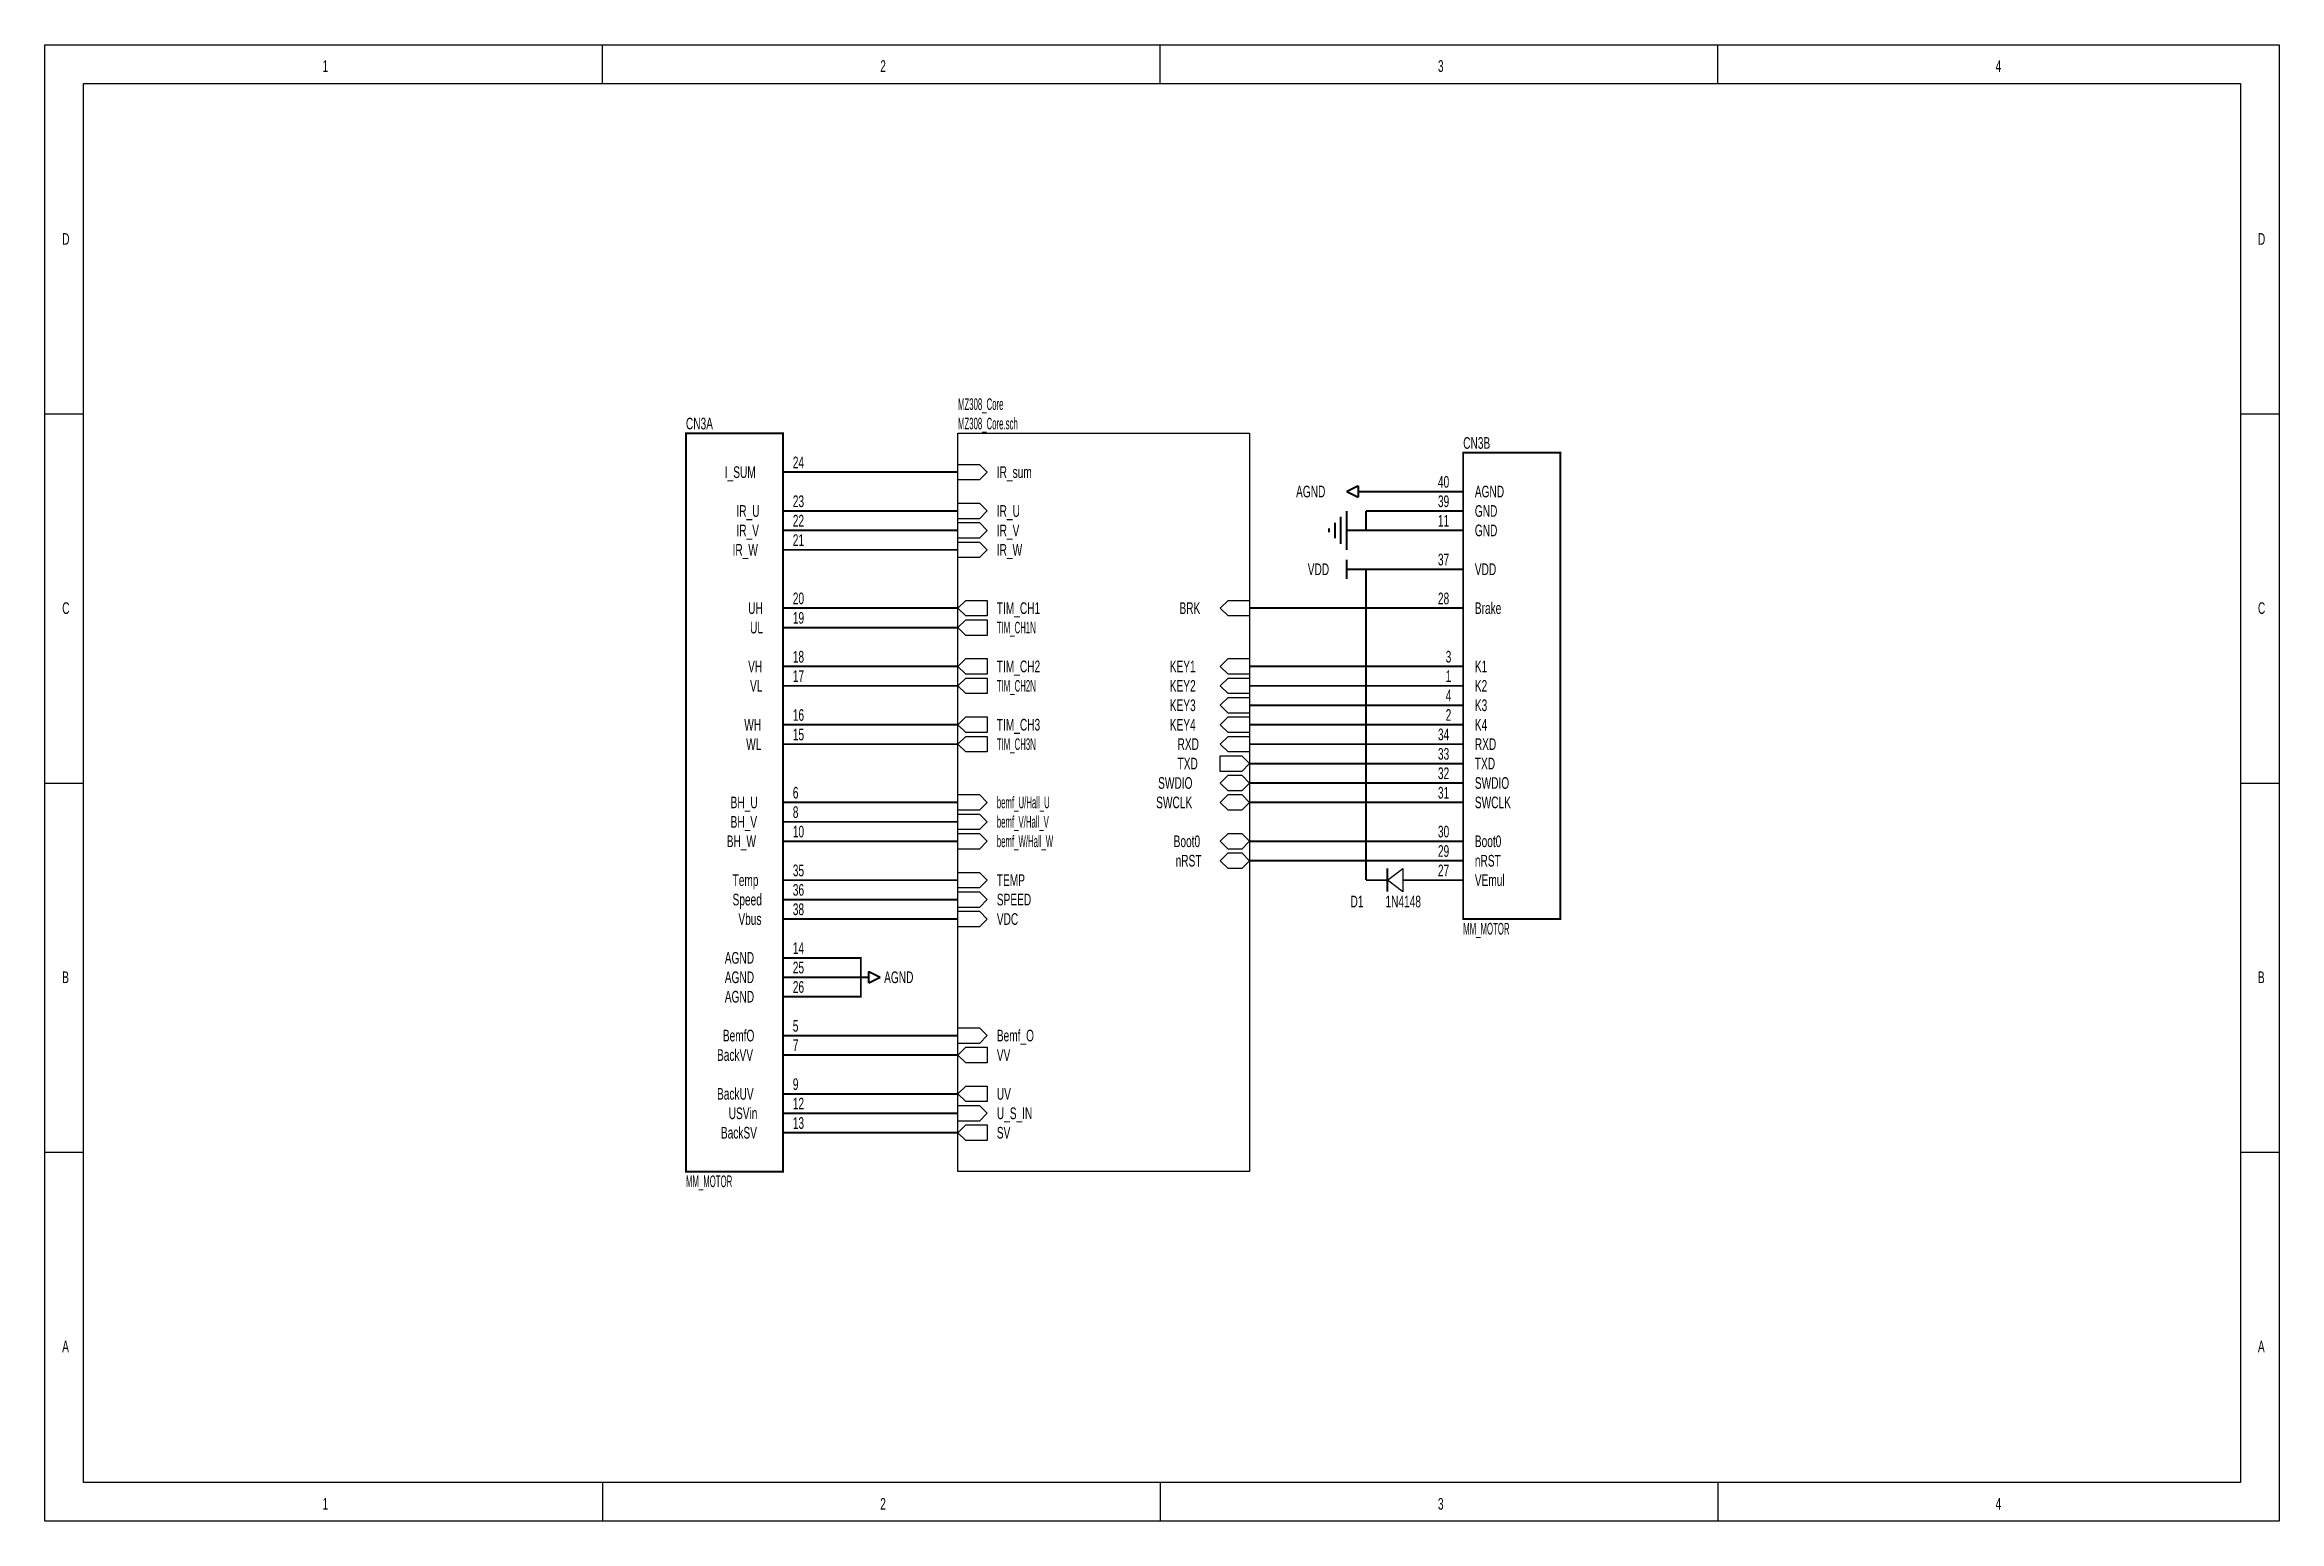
# Model space of a CAD drawing. Extents: x 0 to 11.5, y 0 to 7.6.
import ezdxf

# ---------------------------------------------------------------- set-up
doc = ezdxf.new("R2010")
doc.units = 0
doc.header["$MEASUREMENT"] = 0
doc.layers.add('SHEET', color=5, linetype='CONTINUOUS')

msp = doc.modelspace()

# ---------------------------------------------------------------- linework, layer by layer
at = {"layer": 'SHEET'}
for points in [[(0, 7.6), (11.5, 7.6), (11.5, 0), (0, 0), (0, 7.6)], [(0, 7.6), (11.5, 7.6), (11.5, 0), (0, 0), (0, 7.6)], [(2.87, 7.4), (2.87, 7.6)], [(5.74, 7.4), (5.74, 7.6)], [(8.61, 7.4), (8.61, 7.6)], [(0.2, 7.4), (11.3, 7.4), (11.3, 0.2), (0.2, 0.2), (0.2, 7.4)], [(0, 5.7), (0.2, 5.7)], [(11.3, 5.7), (11.5, 5.7)], [(4.7, 5.6), (6.2, 5.6), (6.2, 1.8), (4.7, 1.8), (4.7, 5.6)], [(0, 3.8), (0.2, 3.8)], [(11.3, 3.8), (11.5, 3.8)], [(0, 1.9), (0.2, 1.9)], [(11.3, 1.9), (11.5, 1.9)], [(2.87, 0.2), (2.87, 0)], [(5.74, 0.2), (5.74, 0)], [(8.61, 0.2), (8.61, 0)]]:
    msp.add_lwpolyline(points, dxfattribs=at)
at = {"layer": 'SHEET', "const_width": 0.01}
for points in [[(3.8, 5.6), (3.3, 5.6), (3.3, 1.8), (3.8, 1.8), (3.8, 5.6)], [(3.8, 5.4), (4, 5.4)], [(4, 5.4), (4.7, 5.4)], [(7.8, 5.5), (7.3, 5.5), (7.3, 3.1), (7.8, 3.1), (7.8, 5.5)], [(6.7, 5.3), (6.76, 5.33)], [(6.7, 5.3), (6.76, 5.27)], [(6.76, 5.33), (6.76, 5.27)], [(6.8, 5.3), (6.76, 5.3)], [(7.1, 5.3), (6.8, 5.3)], [(7.3, 5.3), (7.1, 5.3)], [(3.8, 5.2), (4, 5.2)], [(4, 5.2), (4.7, 5.2)], [(6.67, 5.17), (6.67, 5.03)], [(6.7, 5.2), (6.7, 5)], [(6.8, 5.1), (6.8, 5.2)], [(7.1, 5.2), (6.8, 5.2)], [(7.3, 5.2), (7.1, 5.2)], [(3.8, 5.1), (4, 5.1)], [(4, 5.1), (4.7, 5.1)], [(6.61, 5.11), (6.61, 5.09)], [(6.64, 5.14), (6.64, 5.06)], [(6.8, 5.1), (6.7, 5.1)], [(6.8, 5.1), (7.1, 5.1)], [(7.3, 5.1), (7.1, 5.1)], [(3.8, 5), (4, 5)], [(4, 5), (4.7, 5)], [(6.7, 4.95), (6.7, 4.85)], [(6.8, 4.9), (6.7, 4.9)], [(6.8, 4.9), (7.1, 4.9)], [(6.8, 4.9), (6.8, 3.3)], [(7.3, 4.9), (7.1, 4.9)], [(3.8, 4.7), (4, 4.7)], [(3.8, 4.6), (4, 4.6)], [(4, 4.7), (4.7, 4.7)], [(4, 4.6), (4.7, 4.6)], [(7.1, 4.7), (6.2, 4.7)], [(7.3, 4.7), (7.1, 4.7)], [(3.8, 4.4), (4, 4.4)], [(4, 4.4), (4.7, 4.4)], [(7.1, 4.4), (6.2, 4.4)], [(7.3, 4.4), (7.1, 4.4)], [(3.8, 4.3), (4, 4.3)], [(4, 4.3), (4.7, 4.3)], [(7.1, 4.3), (6.2, 4.3)], [(7.3, 4.3), (7.1, 4.3)], [(7.1, 4.2), (6.2, 4.2)], [(7.3, 4.2), (7.1, 4.2)], [(3.8, 4.1), (4, 4.1)], [(4, 4.1), (4.7, 4.1)], [(7.1, 4.1), (6.2, 4.1)], [(7.3, 4.1), (7.1, 4.1)], [(3.8, 4), (4, 4)], [(4, 4), (4.7, 4)], [(7.1, 4), (6.2, 4)], [(7.3, 4), (7.1, 4)], [(7.1, 3.9), (6.2, 3.9)], [(7.1, 3.8), (6.2, 3.8)], [(7.3, 3.9), (7.1, 3.9)], [(7.3, 3.8), (7.1, 3.8)], [(3.8, 3.7), (4, 3.7)], [(4, 3.7), (4.7, 3.7)], [(7.1, 3.7), (6.2, 3.7)], [(7.3, 3.7), (7.1, 3.7)], [(3.8, 3.6), (4, 3.6)], [(4, 3.6), (4.7, 3.6)], [(3.8, 3.5), (4, 3.5)], [(4, 3.5), (4.7, 3.5)], [(7.1, 3.5), (6.2, 3.5)], [(7.3, 3.5), (7.1, 3.5)], [(7.1, 3.4), (6.2, 3.4)], [(6.91, 3.24), (6.91, 3.36)], [(7.3, 3.4), (7.1, 3.4)], [(3.8, 3.3), (4, 3.3)], [(4, 3.3), (4.7, 3.3)], [(6.9, 3.3), (6.8, 3.3)], [(6.9, 3.3), (6.91, 3.3)], [(7, 3.3), (6.99, 3.3)], [(7, 3.3), (7.1, 3.3)], [(7.3, 3.3), (7.1, 3.3)], [(3.8, 3.2), (4, 3.2)], [(3.8, 3.1), (4, 3.1)], [(4, 3.2), (4.7, 3.2)], [(4, 3.1), (4.7, 3.1)], [(3.8, 2.9), (4, 2.9)], [(4, 2.7), (4.2, 2.7), (4.2, 2.9), (4, 2.9)], [(3.8, 2.8), (4, 2.8)], [(4, 2.8), (4.2, 2.8)], [(4.2, 2.8), (4.24, 2.8)], [(4.3, 2.8), (4.24, 2.83)], [(4.24, 2.83), (4.24, 2.77)], [(4.3, 2.8), (4.24, 2.77)], [(3.8, 2.7), (4, 2.7)], [(3.8, 2.5), (4, 2.5)], [(4, 2.5), (4.7, 2.5)], [(3.8, 2.4), (4, 2.4)], [(4, 2.4), (4.7, 2.4)], [(3.8, 2.2), (4, 2.2)], [(4, 2.2), (4.7, 2.2)], [(3.8, 2.1), (4, 2.1)], [(4, 2.1), (4.7, 2.1)], [(3.8, 2), (4, 2)], [(4, 2), (4.7, 2)]]:
    msp.add_lwpolyline(points, dxfattribs=at)
at = {"layer": 'SHEET'}
for points in [[(4.7, 5.36), (4.7, 5.44), (4.81, 5.44), (4.85, 5.4), (4.81, 5.36), (4.7, 5.36)], [(4.7, 5.36), (4.7, 5.44), (4.81, 5.44), (4.85, 5.4), (4.81, 5.36), (4.7, 5.36)], [(4.7, 5.16), (4.7, 5.24), (4.81, 5.24), (4.85, 5.2), (4.81, 5.16), (4.7, 5.16)], [(4.7, 5.16), (4.7, 5.24), (4.81, 5.24), (4.85, 5.2), (4.81, 5.16), (4.7, 5.16)], [(4.7, 5.06), (4.7, 5.14), (4.81, 5.14), (4.85, 5.1), (4.81, 5.06), (4.7, 5.06)], [(4.7, 5.06), (4.7, 5.14), (4.81, 5.14), (4.85, 5.1), (4.81, 5.06), (4.7, 5.06)], [(4.7, 4.96), (4.7, 5.04), (4.81, 5.04), (4.85, 5), (4.81, 4.96), (4.7, 4.96)], [(4.7, 4.96), (4.7, 5.04), (4.81, 5.04), (4.85, 5), (4.81, 4.96), (4.7, 4.96)], [(4.74, 4.66), (4.7, 4.7), (4.74, 4.74), (4.85, 4.74), (4.85, 4.66), (4.74, 4.66)], [(4.74, 4.66), (4.7, 4.7), (4.74, 4.74), (4.85, 4.74), (4.85, 4.66), (4.74, 4.66)], [(6.09, 4.66), (6.05, 4.7), (6.09, 4.74), (6.2, 4.74), (6.2, 4.66), (6.09, 4.66)], [(6.09, 4.66), (6.05, 4.7), (6.09, 4.74), (6.2, 4.74), (6.2, 4.66), (6.09, 4.66)], [(4.74, 4.56), (4.7, 4.6), (4.74, 4.64), (4.85, 4.64), (4.85, 4.56), (4.74, 4.56)], [(4.74, 4.56), (4.7, 4.6), (4.74, 4.64), (4.85, 4.64), (4.85, 4.56), (4.74, 4.56)], [(4.74, 4.36), (4.7, 4.4), (4.74, 4.44), (4.85, 4.44), (4.85, 4.36), (4.74, 4.36)], [(4.74, 4.36), (4.7, 4.4), (4.74, 4.44), (4.85, 4.44), (4.85, 4.36), (4.74, 4.36)], [(6.09, 4.36), (6.05, 4.4), (6.09, 4.44), (6.2, 4.44), (6.2, 4.36), (6.09, 4.36)], [(6.09, 4.36), (6.05, 4.4), (6.09, 4.44), (6.2, 4.44), (6.2, 4.36), (6.09, 4.36)], [(4.74, 4.26), (4.7, 4.3), (4.74, 4.34), (4.85, 4.34), (4.85, 4.26), (4.74, 4.26)], [(4.74, 4.26), (4.7, 4.3), (4.74, 4.34), (4.85, 4.34), (4.85, 4.26), (4.74, 4.26)], [(6.09, 4.26), (6.05, 4.3), (6.09, 4.34), (6.2, 4.34), (6.2, 4.26), (6.09, 4.26)], [(6.09, 4.26), (6.05, 4.3), (6.09, 4.34), (6.2, 4.34), (6.2, 4.26), (6.09, 4.26)], [(6.09, 4.16), (6.05, 4.2), (6.09, 4.24), (6.2, 4.24), (6.2, 4.16), (6.09, 4.16)], [(6.09, 4.16), (6.05, 4.2), (6.09, 4.24), (6.2, 4.24), (6.2, 4.16), (6.09, 4.16)], [(4.74, 4.06), (4.7, 4.1), (4.74, 4.14), (4.85, 4.14), (4.85, 4.06), (4.74, 4.06)], [(4.74, 4.06), (4.7, 4.1), (4.74, 4.14), (4.85, 4.14), (4.85, 4.06), (4.74, 4.06)], [(4.74, 3.96), (4.7, 4), (4.74, 4.04), (4.85, 4.04), (4.85, 3.96), (4.74, 3.96)], [(4.74, 3.96), (4.7, 4), (4.74, 4.04), (4.85, 4.04), (4.85, 3.96), (4.74, 3.96)], [(6.09, 4.06), (6.05, 4.1), (6.09, 4.14), (6.2, 4.14), (6.2, 4.06), (6.09, 4.06)], [(6.09, 4.06), (6.05, 4.1), (6.09, 4.14), (6.2, 4.14), (6.2, 4.06), (6.09, 4.06)], [(6.09, 3.96), (6.05, 4), (6.09, 4.04), (6.2, 4.04), (6.2, 3.96), (6.09, 3.96)], [(6.09, 3.96), (6.05, 4), (6.09, 4.04), (6.2, 4.04), (6.2, 3.96), (6.09, 3.96)], [(6.05, 3.86), (6.05, 3.94), (6.16, 3.94), (6.2, 3.9), (6.16, 3.86), (6.05, 3.86)], [(6.05, 3.86), (6.05, 3.94), (6.16, 3.94), (6.2, 3.9), (6.16, 3.86), (6.05, 3.86)], [(6.09, 3.76), (6.05, 3.8), (6.09, 3.84), (6.16, 3.84), (6.2, 3.8), (6.16, 3.76), (6.09, 3.76)], [(6.09, 3.76), (6.05, 3.8), (6.09, 3.84), (6.16, 3.84), (6.2, 3.8), (6.16, 3.76), (6.09, 3.76)], [(4.7, 3.66), (4.7, 3.74), (4.81, 3.74), (4.85, 3.7), (4.81, 3.66), (4.7, 3.66)], [(4.7, 3.66), (4.7, 3.74), (4.81, 3.74), (4.85, 3.7), (4.81, 3.66), (4.7, 3.66)], [(6.09, 3.66), (6.05, 3.7), (6.09, 3.74), (6.16, 3.74), (6.2, 3.7), (6.16, 3.66), (6.09, 3.66)], [(6.09, 3.66), (6.05, 3.7), (6.09, 3.74), (6.16, 3.74), (6.2, 3.7), (6.16, 3.66), (6.09, 3.66)], [(4.7, 3.56), (4.7, 3.64), (4.81, 3.64), (4.85, 3.6), (4.81, 3.56), (4.7, 3.56)], [(4.7, 3.56), (4.7, 3.64), (4.81, 3.64), (4.85, 3.6), (4.81, 3.56), (4.7, 3.56)], [(4.7, 3.46), (4.7, 3.54), (4.81, 3.54), (4.85, 3.5), (4.81, 3.46), (4.7, 3.46)], [(4.7, 3.46), (4.7, 3.54), (4.81, 3.54), (4.85, 3.5), (4.81, 3.46), (4.7, 3.46)], [(6.09, 3.46), (6.05, 3.5), (6.09, 3.54), (6.16, 3.54), (6.2, 3.5), (6.16, 3.46), (6.09, 3.46)], [(6.09, 3.46), (6.05, 3.5), (6.09, 3.54), (6.16, 3.54), (6.2, 3.5), (6.16, 3.46), (6.09, 3.46)], [(4.7, 3.26), (4.7, 3.34), (4.81, 3.34), (4.85, 3.3), (4.81, 3.26), (4.7, 3.26)], [(4.7, 3.26), (4.7, 3.34), (4.81, 3.34), (4.85, 3.3), (4.81, 3.26), (4.7, 3.26)], [(6.09, 3.36), (6.05, 3.4), (6.09, 3.44), (6.16, 3.44), (6.2, 3.4), (6.16, 3.36), (6.09, 3.36)], [(6.09, 3.36), (6.05, 3.4), (6.09, 3.44), (6.16, 3.44), (6.2, 3.4), (6.16, 3.36), (6.09, 3.36)], [(6.91, 3.3), (6.99, 3.36), (6.99, 3.24), (6.91, 3.3)], [(4.7, 3.16), (4.7, 3.24), (4.81, 3.24), (4.85, 3.2), (4.81, 3.16), (4.7, 3.16)], [(4.7, 3.16), (4.7, 3.24), (4.81, 3.24), (4.85, 3.2), (4.81, 3.16), (4.7, 3.16)], [(4.7, 3.06), (4.7, 3.14), (4.81, 3.14), (4.85, 3.1), (4.81, 3.06), (4.7, 3.06)], [(4.7, 3.06), (4.7, 3.14), (4.81, 3.14), (4.85, 3.1), (4.81, 3.06), (4.7, 3.06)], [(4.7, 2.46), (4.7, 2.54), (4.81, 2.54), (4.85, 2.5), (4.81, 2.46), (4.7, 2.46)], [(4.7, 2.46), (4.7, 2.54), (4.81, 2.54), (4.85, 2.5), (4.81, 2.46), (4.7, 2.46)], [(4.74, 2.36), (4.7, 2.4), (4.74, 2.44), (4.85, 2.44), (4.85, 2.36), (4.74, 2.36)], [(4.74, 2.36), (4.7, 2.4), (4.74, 2.44), (4.85, 2.44), (4.85, 2.36), (4.74, 2.36)], [(4.74, 2.16), (4.7, 2.2), (4.74, 2.24), (4.85, 2.24), (4.85, 2.16), (4.74, 2.16)], [(4.74, 2.16), (4.7, 2.2), (4.74, 2.24), (4.85, 2.24), (4.85, 2.16), (4.74, 2.16)], [(4.7, 2.06), (4.7, 2.14), (4.81, 2.14), (4.85, 2.1), (4.81, 2.06), (4.7, 2.06)], [(4.7, 2.06), (4.7, 2.14), (4.81, 2.14), (4.85, 2.1), (4.81, 2.06), (4.7, 2.06)], [(4.74, 1.96), (4.7, 2), (4.74, 2.04), (4.85, 2.04), (4.85, 1.96), (4.74, 1.96)], [(4.74, 1.96), (4.7, 2), (4.74, 2.04), (4.85, 2.04), (4.85, 1.96), (4.74, 1.96)]]:
    msp.add_lwpolyline(points, close=True, dxfattribs=at)
for points in [[(6.8, 5.1, 1), (6.8, 5.1, 1)], [(6.8, 4.9, 1), (6.8, 4.9, 1)], [(4.2, 2.8, 1), (4.2, 2.8, 1)]]:
    msp.add_lwpolyline(points, format="xyb", close=True, dxfattribs=at)

# ---------------------------------------------------------------- texts
for s, width, p in [('1', 0.65, (1.43, 7.46)), ('2', 0.65, (4.3, 7.46)), ('3', 0.65, (7.17, 7.46)), ('4', 0.65, (10.04, 7.46)), ('D', 0.65, (0.09, 6.57)), ('D', 0.65, (11.39, 6.57)), ('MZ308_Core', 0.5, (4.7, 5.72)), ('CN3A', 0.65, (3.3, 5.62)), ('MZ308_Core.sch', 0.5, (4.7, 5.62)), ('CN3B', 0.65, (7.3, 5.52)), ('I_SUM', 0.65, (3.5, 5.37)), ('24', 0.65, (3.85, 5.42)), ('IR_sum', 0.65, (4.9, 5.37)), ('IR_sum', 0.65, (4.9, 5.37)), ('AGND', 0.65, (6.44, 5.27)), ('40', 0.65, (7.17, 5.32)), ('AGND', 0.65, (7.36, 5.27)), ('IR_U', 0.65, (3.56, 5.17)), ('23', 0.65, (3.85, 5.22)), ('22', 0.65, (3.85, 5.12)), ('IR_U', 0.65, (4.9, 5.17)), ('IR_U', 0.65, (4.9, 5.17)), ('39', 0.65, (7.17, 5.22)), ('11', 0.65, (7.17, 5.12)), ('GND', 0.65, (7.36, 5.17)), ('IR_V', 0.65, (3.56, 5.07)), ('21', 0.65, (3.85, 5.02)), ('IR_V', 0.65, (4.9, 5.07)), ('IR_V', 0.65, (4.9, 5.07)), ('GND', 0.65, (7.36, 5.07)), ('IR_W', 0.65, (3.54, 4.97)), ('IR_W', 0.65, (4.9, 4.97)), ('IR_W', 0.65, (4.9, 4.97)), ('37', 0.65, (7.17, 4.92)), ('VDD', 0.65, (6.5, 4.87)), ('VDD', 0.65, (7.36, 4.87)), ('C', 0.65, (0.09, 4.67)), ('UH', 0.65, (3.62, 4.67)), ('20', 0.65, (3.85, 4.72)), ('TIM_CH1', 0.65, (4.9, 4.67)), ('TIM_CH1', 0.65, (4.9, 4.67)), ('BRK', 0.65, (5.84, 4.67)), ('BRK', 0.65, (5.84, 4.67)), ('28', 0.65, (7.17, 4.72)), ('Brake', 0.65, (7.36, 4.67)), ('C', 0.65, (11.39, 4.67)), ('UL', 0.65, (3.63, 4.57)), ('19', 0.65, (3.85, 4.62)), ('TIM_CH1N', 0.5, (4.9, 4.57)), ('TIM_CH1N', 0.5, (4.9, 4.57)), ('VH', 0.65, (3.62, 4.37)), ('18', 0.65, (3.85, 4.42)), ('17', 0.65, (3.85, 4.32)), ('TIM_CH2', 0.65, (4.9, 4.37)), ('TIM_CH2', 0.65, (4.9, 4.37)), ('KEY1', 0.65, (5.79, 4.37)), ('KEY1', 0.65, (5.79, 4.37)), ('3', 0.65, (7.21, 4.42)), ('1', 0.65, (7.21, 4.32)), ('K1', 0.65, (7.36, 4.37)), ('VL', 0.65, (3.63, 4.27)), ('TIM_CH2N', 0.5, (4.9, 4.27)), ('TIM_CH2N', 0.5, (4.9, 4.27)), ('KEY2', 0.65, (5.79, 4.27)), ('KEY2', 0.65, (5.79, 4.27)), ('4', 0.65, (7.21, 4.22)), ('K2', 0.65, (7.36, 4.27)), ('16', 0.65, (3.85, 4.12)), ('KEY3', 0.65, (5.79, 4.17)), ('KEY3', 0.65, (5.79, 4.17)), ('2', 0.65, (7.21, 4.12)), ('K3', 0.65, (7.36, 4.17)), ('WH', 0.65, (3.6, 4.07)), ('WL', 0.65, (3.61, 3.97)), ('15', 0.65, (3.85, 4.02)), ('TIM_CH3', 0.65, (4.9, 4.07)), ('TIM_CH3', 0.65, (4.9, 4.07)), ('TIM_CH3N', 0.5, (4.9, 3.97)), ('TIM_CH3N', 0.5, (4.9, 3.97)), ('KEY4', 0.65, (5.79, 4.07)), ('KEY4', 0.65, (5.79, 4.07)), ('RXD', 0.65, (5.83, 3.97)), ('RXD', 0.65, (5.83, 3.97)), ('34', 0.65, (7.17, 4.02)), ('K4', 0.65, (7.36, 4.07)), ('RXD', 0.65, (7.36, 3.97)), ('TXD', 0.65, (5.83, 3.87)), ('TXD', 0.65, (5.83, 3.87)), ('33', 0.65, (7.17, 3.92)), ('TXD', 0.65, (7.36, 3.87)), ('SWDIO', 0.65, (5.73, 3.77)), ('SWDIO', 0.65, (5.73, 3.77)), ('32', 0.65, (7.17, 3.82)), ('SWDIO', 0.65, (7.36, 3.77)), ('BH_U', 0.65, (3.53, 3.67)), ('8', 0.65, (3.85, 3.62)), ('6', 0.65, (3.85, 3.72)), ('bemf_U/Hall_U', 0.5, (4.9, 3.67)), ('bemf_U/Hall_U', 0.5, (4.9, 3.67)), ('SWCLK', 0.65, (5.72, 3.67)), ('SWCLK', 0.65, (5.72, 3.67)), ('31', 0.65, (7.17, 3.72)), ('SWCLK', 0.65, (7.36, 3.67)), ('BH_V', 0.65, (3.53, 3.57)), ('10', 0.65, (3.85, 3.52)), ('bemf_V/Hall_V', 0.5, (4.9, 3.57)), ('bemf_V/Hall_V', 0.5, (4.9, 3.57)), ('30', 0.65, (7.17, 3.52)), ('BH_W', 0.65, (3.51, 3.47)), ('bemf_W/Hall_W', 0.5, (4.9, 3.47)), ('bemf_W/Hall_W', 0.5, (4.9, 3.47)), ('Boot0', 0.65, (5.81, 3.47)), ('Boot0', 0.65, (5.81, 3.47)), ('29', 0.65, (7.17, 3.42)), ('Boot0', 0.65, (7.36, 3.47)), ('35', 0.65, (3.85, 3.32)), ('nRST', 0.65, (5.82, 3.37)), ('nRST', 0.65, (5.82, 3.37)), ('27', 0.65, (7.17, 3.32)), ('nRST', 0.65, (7.36, 3.37)), ('Temp', 0.65, (3.54, 3.27)), ('Speed', 0.65, (3.54, 3.17)), ('36', 0.65, (3.85, 3.22)), ('TEMP', 0.65, (4.9, 3.27)), ('TEMP', 0.65, (4.9, 3.27)), ('SPEED', 0.65, (4.9, 3.17)), ('SPEED', 0.65, (4.9, 3.17)), ('D1', 0.65, (6.72, 3.16)), ('1N4148', 0.65, (6.9, 3.16)), ('VEmul', 0.65, (7.36, 3.27)), ('Vbus', 0.65, (3.57, 3.07)), ('38', 0.65, (3.85, 3.12)), ('VDC', 0.65, (4.9, 3.07)), ('VDC', 0.65, (4.9, 3.07)), ('MM_MOTOR', 0.5, (7.3, 3.02)), ('AGND', 0.65, (3.5, 2.87)), ('25', 0.65, (3.85, 2.82)), ('14', 0.65, (3.85, 2.92)), ('B', 0.65, (0.09, 2.77)), ('AGND', 0.65, (3.5, 2.77)), ('26', 0.65, (3.85, 2.72)), ('AGND', 0.65, (4.32, 2.77)), ('B', 0.65, (11.39, 2.77)), ('AGND', 0.65, (3.5, 2.67)), ('BemfO', 0.65, (3.49, 2.47)), ('5', 0.65, (3.85, 2.52)), ('Bemf_O', 0.65, (4.9, 2.47)), ('Bemf_O', 0.65, (4.9, 2.47)), ('BackVV', 0.65, (3.46, 2.37)), ('7', 0.65, (3.85, 2.42)), ('VV', 0.65, (4.9, 2.37)), ('VV', 0.65, (4.9, 2.37)), ('BackUV', 0.65, (3.46, 2.17)), ('9', 0.65, (3.85, 2.22)), ('UV', 0.65, (4.9, 2.17)), ('UV', 0.65, (4.9, 2.17)), ('USVin', 0.65, (3.52, 2.07)), ('12', 0.65, (3.85, 2.12)), ('13', 0.65, (3.85, 2.02)), ('U_S_IN', 0.65, (4.9, 2.07)), ('U_S_IN', 0.65, (4.9, 2.07)), ('BackSV', 0.65, (3.48, 1.97)), ('SV', 0.65, (4.9, 1.97)), ('SV', 0.65, (4.9, 1.97)), ('MM_MOTOR', 0.5, (3.3, 1.72)), ('A', 0.65, (0.09, 0.87)), ('A', 0.65, (11.39, 0.87)), ('1', 0.65, (1.43, 0.06)), ('2', 0.65, (4.3, 0.06)), ('3', 0.65, (7.17, 0.06)), ('4', 0.65, (10.04, 0.06))]:
    msp.add_text(s, height=0.06, dxfattribs=dict(at, width=width)).set_placement(p)

doc.saveas('drawing.dxf')
